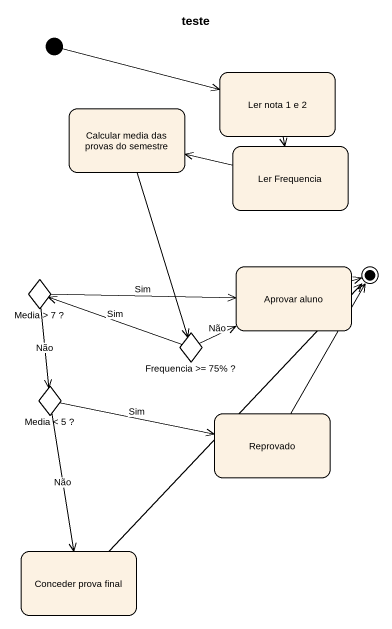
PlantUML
@startuml
title teste
hide empty description
state "Ler nota 1 e 2" as Ler_nota_1_e_2
state "Calcular media das provas do semestre" as Calcular_media_das_provas
state "Ler Frequencia" as Ler_Frequencia
state "Media > 7 ?" as Media_7 <<choice>>
state "Aprovar aluno" as Aprovar_aluno
state "Frequencia >= 75% ?" as Frequencia_75 <<choice>>
state "Media < 5 ?" as Media_5 <<choice>>
state Reprovado
state "Conceder prova final" as Conceder_prova_final
[*] -right-> Ler_nota_1_e_2
Ler_nota_1_e_2 --> Ler_Frequencia
Calcular_media_das_provas --> Frequencia_75
Ler_Frequencia -left-> Calcular_media_das_provas
Media_7 -right-> Aprovar_aluno : Sim
Media_7 --> Media_5 : Não
Frequencia_75 -left-> Media_7 : Sim
Frequencia_75 -right-> Aprovar_aluno : Não
Media_5 -right-> Reprovado : Sim
Media_5 --> Conceder_prova_final : Não
Aprovar_aluno -right-> [*]
Reprovado -up-> [*]
Conceder_prova_final -up-> [*]
@enduml
